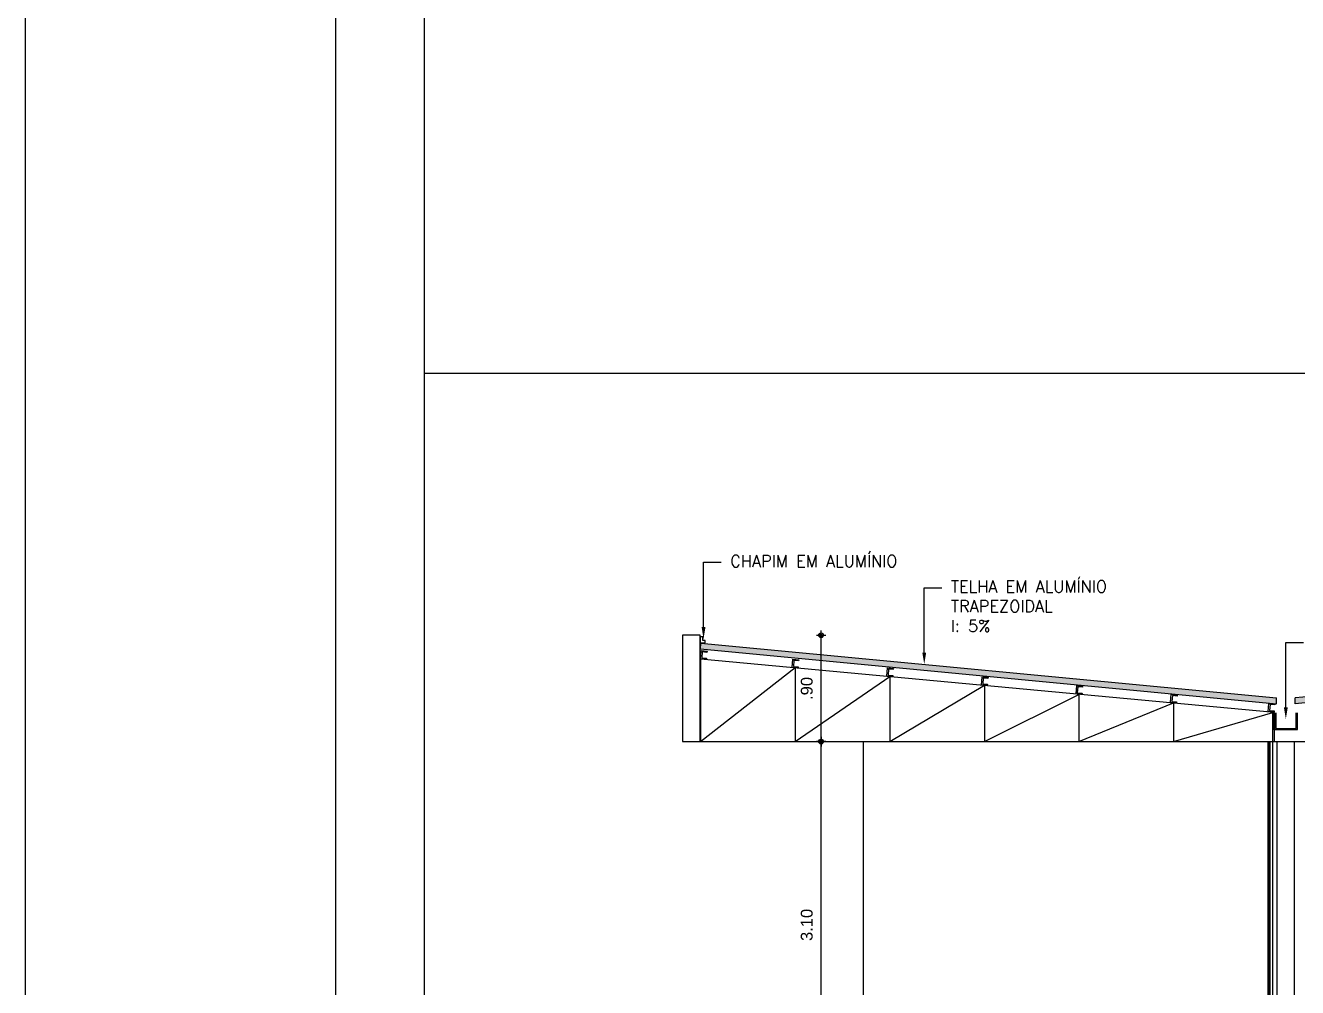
# Model space of a CAD drawing. Header units: millimetres. Extents: x 1111 to 1333, y -447 to -319.
# Drawn here: x 1191.17 to 1201.93, y -438.86 to -430.73 of the extents above; entities that cross this region are included whole.
import ezdxf
from ezdxf import colors
from ezdxf.entities.mleader import LeaderData, LeaderLine
from ezdxf.math import Vec2, Vec3

# ---------------------------------------------------------------- set-up
doc = ezdxf.new("R2010")
doc.units = ezdxf.units.MM
doc.header["$PDMODE"] = 35
for name, color, linetype in [('ARQ-ALVENARIA', 4, 'Continuous'), ('ARQ-COTAS', 30, 'Continuous'), ('ARQ-PENA-02', 2, 'Continuous'), ('ARQ-PENA-FINA-CINZA', 8, 'Continuous'), ('ARQ-TEXTO3', 3, 'Continuous'), ('CERCAD-1', 1, 'Continuous'), ('CERCAD-2', 7, 'Continuous'), ('COTAS', 1, 'Continuous'), ('PCORTE', 3, 'Continuous')]:
    doc.layers.add(name, color=color, linetype=linetype)
doc.styles.add('CARIMBO_DADOS', font='arial.ttf', dxfattribs={"height": 0.1})
doc.styles.add('Romans_Anot', font='romans.shx')
doc.dimstyles.new('COTAS_EXTERNAS', dxfattribs={"dimtxt": 0.1, "dimasz": 0.01, "dimexe": 0, "dimexo": 0, "dimgap": 0.07, "dimtad": 1, "dimzin": 5, "dimdsep": 46, "dimtxsty": 'CARIMBO_DADOS', "dimblk1": 'CIRCULOS', "dimblk2": 'CIRCULOS', "dimsah": 1, "dimcen": 0, "dimse1": 1, "dimse2": 1, "dimclrd": 8, "dimclre": 8, "dimclrt": 230, "dimadec": 0, "dimazin": 0, "dimtfac": 100, "dimtix": 1, "dimtmove": 2, "dimatfit": 3, "dimldrblk": 'CIRCULOS', "dimfxl": 0, "dimtolj": 1, "dimtzin": 5, "dimarcsym": 0})

# ---------------------------------------------------------------- blocks, each defined once
blk = doc.blocks.new('CIRCULOS')
at = {"layer": 'COTAS'}
for p, q in [((-4, 0), (4, 0)), ((0, 4), (0, -4))]:
    blk.add_line(p, q, dxfattribs=at)
for radius in [2, 1]:
    blk.add_circle((0, 0), radius, dxfattribs=at)
blk = doc.blocks.new('*D208')
at = {"color": 8, "lineweight": -2, "transparency": 16777216}
blk.add_line((1197.897, -439.873), (1197.897, -436.793), dxfattribs=at)
at = {"layer": 'DEFPOINTS', "color": 0, "transparency": 16777216}
for p in [(1197.897, -436.783), (1198.252, -436.783), (1198.443, -439.883)]:
    blk.add_point(p, dxfattribs=at)
at = {"color": 8, "lineweight": -2, "transparency": 16777216, "xscale": 0.01, "yscale": 0.01, "zscale": 0.01}
for p, rotation in [((1197.897, -436.783), 90), ((1197.897, -439.883), 270)]:
    blk.add_blockref('CIRCULOS', p, dxfattribs=dict(at, rotation=rotation))
at = {"color": 230, "transparency": 16777216, "insert": (1197.776, -438.333), "char_height": 0.1, "attachment_point": 5, "rotation": 90, "style": 'CARIMBO_DADOS'}
blk.add_mtext('\\A1;3.10', dxfattribs=at)
blk = doc.blocks.new('*D209')
at = {"color": 8, "lineweight": -2, "transparency": 16777216}
blk.add_line((1197.897, -436.773), (1197.897, -435.893), dxfattribs=at)
at = {"layer": 'DEFPOINTS', "color": 0, "transparency": 16777216}
for p in [(1196.874, -435.883), (1197.897, -435.883), (1198.252, -436.783)]:
    blk.add_point(p, dxfattribs=at)
at = {"color": 8, "lineweight": -2, "transparency": 16777216, "xscale": 0.01, "yscale": 0.01, "zscale": 0.01}
for p, rotation in [((1197.897, -435.883), 90), ((1197.897, -436.783), 270)]:
    blk.add_blockref('CIRCULOS', p, dxfattribs=dict(at, rotation=rotation))
at = {"color": 230, "transparency": 16777216, "insert": (1197.776, -436.333), "char_height": 0.1, "attachment_point": 5, "rotation": 90, "style": 'CARIMBO_DADOS'}
blk.add_mtext('\\A1;.90', dxfattribs=at)

msp = doc.modelspace()

# ---------------------------------------------------------------- hatches: boundary and pattern name
h = msp.add_hatch(color=256)
h.paths.add_polyline_path([(1196.881, -435.949), (1196.876, -435.999), (1201.748, -436.463), (1201.748, -436.413)])
h.paths.add_polyline_path([(1206.877, -435.99), (1206.877, -435.939), (1201.906, -436.413), (1201.906, -436.463)])
msp.add_hatch(color=256).paths.add_polyline_path([(1201.924, -436.54), (1201.914, -436.54), (1201.914, -436.671), (1201.741, -436.671), (1201.741, -436.539), (1201.731, -436.539), (1201.731, -436.681), (1201.924, -436.681)])

# ---------------------------------------------------------------- linework, layer by layer
for p, q in [((1196.876, -435.999), (1196.881, -435.949)), ((1196.876, -435.999), (1201.748, -436.463)), ((1196.881, -435.949), (1201.748, -436.413)), ((1206.877, -435.939), (1201.906, -436.413)), ((1206.877, -435.99), (1201.906, -436.463)), ((1201.748, -436.463), (1201.748, -436.413)), ((1201.906, -436.463), (1201.906, -436.413)), ((1201.731, -436.539), (1201.731, -436.681)), ((1201.741, -436.539), (1201.741, -436.671)), ((1201.914, -436.671), (1201.914, -436.54)), ((1201.924, -436.681), (1201.924, -436.54)), ((1201.741, -436.671), (1201.914, -436.671)), ((1201.731, -436.681), (1201.924, -436.681))]:
    msp.add_line(p, q)
at = {"layer": 'ARQ-ALVENARIA'}
msp.add_line((1198.252, -436.783), (1198.252, -439.883), dxfattribs=at)
at = {"layer": 'ARQ-PENA-02'}
msp.add_line((1201.677, -442.953), (1201.677, -436.783), dxfattribs=at)
at = {"layer": 'ARQ-PENA-FINA-CINZA'}
for p, q in [((1201.683, -442.953), (1201.683, -436.783)), ((1201.695, -442.953), (1201.695, -436.783)), ((1201.717, -442.953), (1201.717, -436.783)), ((1201.754, -442.953), (1201.754, -436.783)), ((1201.899, -442.953), (1201.899, -436.783))]:
    msp.add_line(p, q, dxfattribs=at)
at = {"layer": 'ARQ-TEXTO3'}
for p, q in [((1196.877, -436.083), (1196.877, -436.783)), ((1196.877, -436.083), (1201.727, -436.533)), ((1196.877, -436.783), (1197.677, -436.157)), ((1197.677, -436.157), (1197.677, -436.783)), ((1197.677, -436.783), (1198.477, -436.231)), ((1198.477, -436.231), (1198.477, -436.783)), ((1198.477, -436.783), (1199.277, -436.306)), ((1199.277, -436.306), (1199.277, -436.783)), ((1199.277, -436.783), (1200.077, -436.383)), ((1200.077, -436.38), (1200.077, -436.783)), ((1200.077, -436.783), (1200.877, -436.454)), ((1200.877, -436.454), (1200.877, -436.783)), ((1200.877, -436.783), (1201.717, -436.536)), ((1201.717, -436.783), (1201.717, -436.536)), ((1201.727, -436.683), (1201.727, -436.533)), ((1201.727, -436.683), (1201.727, -436.783)), ((1196.877, -436.783), (1216.877, -436.783))]:
    msp.add_line(p, q, dxfattribs=at)
at = {"layer": 'CERCAD-1', "lineweight": 25}
msp.add_line((1194.545, -433.666), (1232.837, -433.666), dxfattribs=at)
at = {"layer": 'CERCAD-1'}
msp.add_lwpolyline([(1257.545, -446.25), (1194.545, -446.25), (1194.545, -403.35), (1257.545, -403.35)], close=True, dxfattribs=at)
at = {"layer": 'CERCAD-2'}
for p, q in [((1193.795, -447), (1193.795, -402.6)), ((1191.17, -447), (1191.17, -414.075))]:
    msp.add_line(p, q, dxfattribs=at)
at = {"layer": 'PCORTE', "color": 2}
for points in [[(1196.874, -435.883), (1196.724, -435.883), (1196.724, -436.783), (1196.874, -436.783)], [(1196.917, -435.928), (1196.897, -435.928), (1196.897, -435.896), (1196.874, -435.896), (1196.874, -435.947), (1196.917, -435.947)], [(1196.926, -436.088), (1196.877, -436.083), (1196.883, -436.013), (1196.933, -436.018), (1196.932, -436.028), (1196.892, -436.024), (1196.888, -436.074), (1196.927, -436.078)], [(1197.702, -436.16), (1197.652, -436.155), (1197.658, -436.085), (1197.708, -436.09), (1197.707, -436.1), (1197.667, -436.096), (1197.663, -436.146), (1197.703, -436.15)], [(1198.502, -436.234), (1198.452, -436.229), (1198.458, -436.159), (1198.508, -436.164), (1198.507, -436.174), (1198.467, -436.17), (1198.463, -436.22), (1198.503, -436.224)], [(1199.302, -436.308), (1199.252, -436.303), (1199.258, -436.234), (1199.308, -436.238), (1199.307, -436.248), (1199.267, -436.245), (1199.263, -436.294), (1199.303, -436.298)], [(1200.102, -436.382), (1200.052, -436.378), (1200.058, -436.308), (1200.108, -436.313), (1200.107, -436.323), (1200.067, -436.319), (1200.063, -436.369), (1200.103, -436.372)], [(1200.902, -436.457), (1200.852, -436.452), (1200.858, -436.382), (1200.908, -436.387), (1200.907, -436.397), (1200.867, -436.393), (1200.863, -436.443), (1200.903, -436.447)], [(1201.727, -436.533), (1201.677, -436.528), (1201.683, -436.459), (1201.733, -436.463), (1201.732, -436.473), (1201.693, -436.47), (1201.688, -436.519), (1201.728, -436.523)]]:
    msp.add_lwpolyline(points, close=True, dxfattribs=at)

# ---------------------------------------------------------------- dimensions: what is measured, and where the dimension line sits
for base, p1, p2, picture, middle in [((1197.897, -435.883), (1198.252, -436.783), (1196.874, -435.883), '*D209', (1197.776, -436.333)), ((1197.897, -436.783), (1198.443, -439.883), (1198.252, -436.783), '*D208', (1197.776, -438.333))]:
    dim = msp.add_linear_dim(base=base, p1=p1, p2=p2, angle=90, dimstyle='COTAS_EXTERNAS')
    dim.commit()
    dim.dimension.update_dxf_attribs({"geometry": picture, "text_midpoint": middle})

# ---------------------------------------------------------------- leaders
at = {"layer": 'ARQ-COTAS'}
ml = msp.add_multileader_mtext('Standard', dxfattribs=at)
ml.set_content('CHAPIM EM ALUMÍNIO', color=2, style='Romans_Anot')
ml.set_leader_properties(color=256, linetype='ByLayer', lineweight=-1)
ml.build(insert=Vec2(0, 0))
ml.multileader.update_dxf_attribs({"dogleg_length": 0.3, "arrow_head_size": 0.1, "scale": 0.5})
ctx = ml.context
ctx.base_point, ctx.scale, ctx.char_height, ctx.arrow_head_size, ctx.landing_gap_size, ctx.plane_origin = Vec3(1197.053, -435.266), 0.5, 0.1, 0.1, 0.075, Vec3(1196.903, -435.914)
notes = []
notes.append((ctx, [(0, (1, 1, 0), (1196.903, -435.266), (1, 0), 0.15, [(0, [(1196.903, -435.914)], 0, [])])]))
ctx.mtext.insert, ctx.mtext.flow_direction = Vec3(1197.128, -435.206), 5
ml = msp.add_multileader_mtext('Standard', dxfattribs=at)
ml.set_content('TELHA EM ALUMÍNIO\\PTRAPEZOIDAL \\PI: 5%', color=2, style='Romans_Anot')
ml.set_leader_properties(color=256, linetype='ByLayer', lineweight=-1)
ml.build(insert=Vec2(0, 0))
ml.multileader.update_dxf_attribs({"dogleg_length": 0.3, "arrow_head_size": 0.1, "scale": 0.5})
ctx = ml.context
ctx.base_point, ctx.scale, ctx.char_height, ctx.arrow_head_size, ctx.landing_gap_size, ctx.plane_origin = Vec3(1198.919, -435.481), 0.5, 0.1, 0.1, 0.075, Vec3(1198.769, -436.129)
notes.append((ctx, [(0, (1, 1, 0), (1198.769, -435.481), (1, 0), 0.15, [(0, [(1198.769, -436.129)], 0, [])])]))
ctx.mtext.insert, ctx.mtext.flow_direction = Vec3(1198.994, -435.421), 5
ml = msp.add_multileader_mtext('Standard', dxfattribs=at)
ml.set_content('CALHA DE ZINCO\\PL = 200CM', color=2, style='Romans_Anot')
ml.set_leader_properties(color=256, linetype='ByLayer', lineweight=-1)
ml.build(insert=Vec2(0, 0))
ml.multileader.update_dxf_attribs({"dogleg_length": 0.3, "arrow_head_size": 0.1, "scale": 0.5})
ctx = ml.context
ctx.base_point, ctx.scale, ctx.char_height, ctx.arrow_head_size, ctx.landing_gap_size, ctx.plane_origin = Vec3(1201.976, -435.944), 0.5, 0.1, 0.1, 0.075, Vec3(1201.826, -436.592)
notes.append((ctx, [(0, (1, 1, 0), (1201.826, -435.944), (1, 0), 0.15, [(0, [(1201.826, -436.592)], 0, [])])]))
ctx.mtext.insert, ctx.mtext.flow_direction = Vec3(1202.051, -435.884), 5
for ctx, leaders in notes:
    for number, flags, end, landing, length, lines in leaders:
        leader = LeaderData()
        leader.index, (leader.has_last_leader_line, leader.has_dogleg_vector, leader.attachment_direction) = number, flags
        leader.last_leader_point, leader.dogleg_vector, leader.dogleg_length = Vec3(end), Vec3(landing), length
        for number, points, colour, breaks in lines:
            line = LeaderLine()
            line.index, line.vertices, line.color, line.breaks = number, Vec3.list(points), colors.encode_raw_color(colour), breaks
            leader.lines.append(line)
        ctx.leaders.append(leader)

doc.saveas('drawing.dxf')
